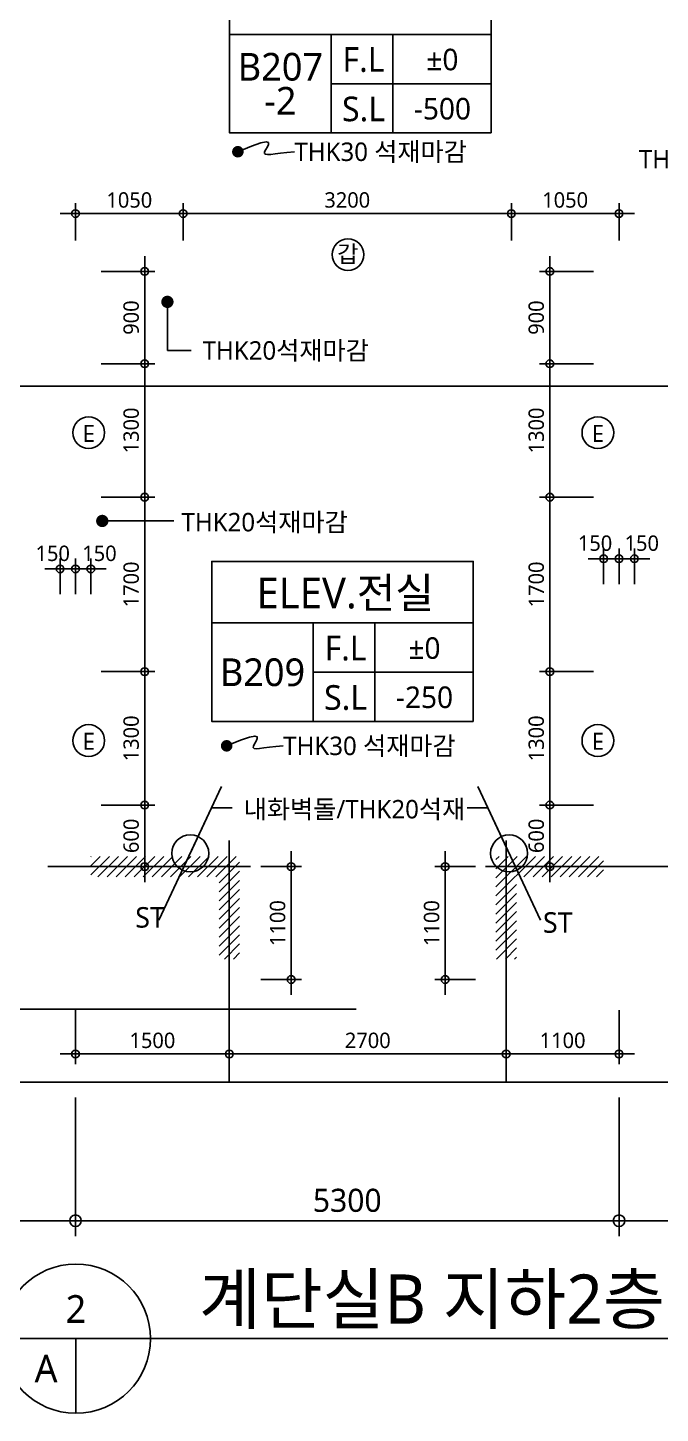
# Model space of a CAD drawing. Header units: millimetres. Extents: x 81033 to 452328, y -17390 to 42241.
# Drawn here: x 118289 to 124457, y 1348 to 14849 of the extents above; entities that cross this region are included whole.
import ezdxf
from ezdxf.enums import TextEntityAlignment as Align

# ---------------------------------------------------------------- set-up
doc = ezdxf.new("R2010")
doc.units = ezdxf.units.MM
doc.header["$LTSCALE"] = 100
doc.header["$MEASUREMENT"] = 0
doc.header["$PDSIZE"] = -10
doc.linetypes.add('CEN', pattern=[62, 60, -1, 0, -1])
doc.layers.get('0').update_dxf_attribs({"linetype": 'CONTINUOUS'})
doc.layers.get('Defpoints').update_dxf_attribs({"color": 171, "linetype": 'CONTINUOUS'})
for name, color, linetype in [('CEN(ST)', 1, 'CEN'), ('HAT 253', 253, 'CONTINUOUS'), ('INS', 251, 'BATTING'), ('LED', 7, 'CONTINUOUS'), ('NDIM', 7, 'CONTINUOUS'), ('SYM', 7, 'CONTINUOUS'), ('TEXT', 3, 'CONTINUOUS'), ('TEXT(MIN)', 7, 'CONTINUOUS'), ('TEXT(NOTE小)', 1, 'CONTINUOUS'), ('TEXT(실명)', 3, 'CONTINUOUS'), ('TEXT-기입', 6, 'CONTINUOUS'), ('TITLE', 7, 'CONTINUOUS')]:
    doc.layers.add(name, color=color, linetype=linetype)
doc.styles.add('CGS', font='cgse', dxfattribs={"bigfont": 'cgs'})
doc.styles.add('나눔바른고딕', font='NanumBarunGothic.ttf')
doc.linetypes.add('BATTING', pattern='A,0.0001,-0.1,[134,ltypeshp.shx,S=0.1,R=0,X=-0.1,Y=0],-0.2,[134,ltypeshp.shx,S=0.1,R=180,X=0.1,Y=0],-0.1', length=0.4001)
doc.dimstyles.new('NDIM 1200', dxfattribs={"dimscale": 75, "dimtxt": 3, "dimasz": 1, "dimexe": 2, "dimexo": 2, "dimgap": 1, "dimtad": 1, "dimdec": 0, "dimdsep": 46, "dimtxsty": 'CGS', "dimblk": 'DOT0', "dimcen": 1, "dimdle": 8, "dimclrd": 256, "dimclre": 256, "dimclrt": 256, "dimadec": 0, "dimazin": 0, "dimtfac": 1, "dimtdec": 0, "dimtix": 1, "dimtmove": 2, "dimatfit": 3, "dimldrblk": 'DOT0', "dimfxl": 1, "dimtolj": 1, "dimtzin": 0, "dimlwd": -1, "dimlwe": -1, "dimarcsym": 0})
pattern_1 = [(225, (134926.8391652887, 37288.91097019066), (44.19417382415921, -44.19417382415923), [])]

# ---------------------------------------------------------------- blocks, each defined once
blk = doc.blocks.new('DOT0')
blk.add_line((-3, 0), (3, 0))
at = {"color": 6}
blk.add_circle((0, 0), 0.75, dxfattribs=at)
blk = doc.blocks.new('*D56')
at = {"layer": 'Defpoints', "color": 0, "ltscale": 0.4, "transparency": 16777216}
for p in [(118754.4043584318, 4574.786155775302), (124054.4043584244, 4574.786155775303), (118754.4043584318, 3224.78615577528)]:
    blk.add_point(p, dxfattribs=at)
at = {"layer": 'NDIM', "ltscale": 0.4, "transparency": 16777216}
for p, q in [((118754.4043584318, 4424.786155775302), (118754.4043584318, 3074.78615577528)), ((124054.4043584244, 4424.786155775303), (124054.4043584244, 3074.78615577528)), ((123979.4043584244, 3224.78615577528), (118829.4043584318, 3224.78615577528))]:
    blk.add_line(p, q, dxfattribs=at)
at = {"layer": 'NDIM', "ltscale": 0.4, "transparency": 16777216, "xscale": 75, "yscale": 75, "zscale": 75, "rotation": 180}
blk.add_blockref('DOT0', (118754.4043584318, 3224.78615577528), dxfattribs=at)
at = {"layer": 'NDIM', "ltscale": 0.4, "transparency": 16777216, "xscale": 75, "yscale": 75, "zscale": 75}
blk.add_blockref('DOT0', (124054.4043584244, 3224.78615577528), dxfattribs=at)
at = {"layer": 'NDIM', "ltscale": 0.4, "transparency": 16777216, "insert": (121404.4043584281, 3422.116252862659), "char_height": 225, "attachment_point": 5, "style": '나눔바른고딕'}
blk.add_mtext('\\A1;5300', dxfattribs=at)
blk = doc.blocks.new('*D57')
at = {"layer": 'Defpoints', "color": 0, "ltscale": 0.4, "transparency": 16777216}
for p in [(116004.4043584393, 4574.786155775202), (118754.4043584318, 4574.786155775282), (116004.4043584393, 3224.78615577528)]:
    blk.add_point(p, dxfattribs=at)
at = {"layer": 'NDIM', "ltscale": 0.4, "transparency": 16777216}
for p, q in [((116004.4043584393, 4424.786155775202), (116004.4043584393, 3074.78615577528)), ((118754.4043584318, 4424.786155775282), (118754.4043584318, 3074.78615577528)), ((118679.4043584318, 3224.78615577528), (116079.4043584393, 3224.78615577528))]:
    blk.add_line(p, q, dxfattribs=at)
at = {"layer": 'NDIM', "ltscale": 0.4, "transparency": 16777216, "xscale": 75, "yscale": 75, "zscale": 75, "rotation": 180}
blk.add_blockref('DOT0', (116004.4043584393, 3224.78615577528), dxfattribs=at)
at = {"layer": 'NDIM', "ltscale": 0.4, "transparency": 16777216, "xscale": 75, "yscale": 75, "zscale": 75}
blk.add_blockref('DOT0', (118754.4043584318, 3224.78615577528), dxfattribs=at)
at = {"layer": 'NDIM', "ltscale": 0.4, "transparency": 16777216, "insert": (117379.4043584355, 3421.960219575558), "char_height": 225, "attachment_point": 5, "style": '나눔바른고딕'}
blk.add_mtext('\\A1;2750', dxfattribs=at)
blk = doc.blocks.new('갑종방화문표기')
at = {"layer": 'TEXT(NOTE小)'}
blk.add_circle((0, 0), 150, dxfattribs=at)
at = {"layer": 'TEXT(NOTE小)', "style": '나눔바른고딕'}
blk.add_text('갑', height=160.0805555555555, dxfattribs=at).set_placement((-1.794621075890518, 7.027646103445475), align=Align.MIDDLE_CENTER)
blk = doc.blocks.new('*D210')
at = {"layer": 'Defpoints', "color": 0, "ltscale": 0.4, "transparency": 16777216}
for p in [(118904.4043584317, 9575.926894106786), (118754.4043584242, 9228.61850506044), (118904.4043584317, 9228.61850506044)]:
    blk.add_point(p, dxfattribs=at)
at = {"layer": 'NDIM', "ltscale": 0.4, "transparency": 16777216}
for p, q in [((118754.4043584242, 9328.61850506044), (118754.4043584242, 9675.926894106786)), ((118904.4043584317, 9328.61850506044), (118904.4043584317, 9675.926894106786)), ((118704.4043584242, 9575.926894106786), (118654.4043584242, 9575.926894106786)), ((118754.4043584242, 9575.926894106786), (118904.4043584317, 9575.926894106786)), ((118954.4043584317, 9575.926894106786), (119004.4043584317, 9575.926894106786))]:
    blk.add_line(p, q, dxfattribs=at)
at = {"layer": 'NDIM', "ltscale": 0.4, "transparency": 16777216, "xscale": 50, "yscale": 50, "zscale": 50}
blk.add_blockref('DOT0', (118754.4043584242, 9575.926894106786), dxfattribs=at)
at = {"layer": 'NDIM', "ltscale": 0.4, "transparency": 16777216, "xscale": 50, "yscale": 50, "zscale": 50, "rotation": 180}
blk.add_blockref('DOT0', (118904.4043584317, 9575.926894106786), dxfattribs=at)
at = {"layer": 'NDIM', "ltscale": 0.4, "transparency": 16777216, "insert": (118988.2048771921, 9726.869808780844), "char_height": 150, "attachment_point": 5, "style": '나눔바른고딕'}
blk.add_mtext('\\A1;150', dxfattribs=at)
blk = doc.blocks.new('*D211')
at = {"layer": 'Defpoints', "color": 0, "ltscale": 0.4, "transparency": 16777216}
for p in [(118604.4043584317, 9575.926894106786), (118604.4043584317, 9228.61850506044), (118754.4043584242, 9228.61850506044)]:
    blk.add_point(p, dxfattribs=at)
at = {"layer": 'NDIM', "ltscale": 0.4, "transparency": 16777216}
for p, q in [((118604.4043584317, 9328.61850506044), (118604.4043584317, 9675.926894106786)), ((118754.4043584242, 9328.61850506044), (118754.4043584242, 9675.926894106786)), ((118554.4043584317, 9575.926894106786), (118504.4043584317, 9575.926894106786)), ((118754.4043584242, 9575.926894106786), (118604.4043584317, 9575.926894106786)), ((118804.4043584242, 9575.926894106786), (118854.4043584242, 9575.926894106786))]:
    blk.add_line(p, q, dxfattribs=at)
at = {"layer": 'NDIM', "ltscale": 0.4, "transparency": 16777216, "xscale": 50, "yscale": 50, "zscale": 50}
blk.add_blockref('DOT0', (118604.4043584317, 9575.926894106786), dxfattribs=at)
at = {"layer": 'NDIM', "ltscale": 0.4, "transparency": 16777216, "xscale": 50, "yscale": 50, "zscale": 50, "rotation": 180}
blk.add_blockref('DOT0', (118754.4043584242, 9575.926894106786), dxfattribs=at)
at = {"layer": 'NDIM', "ltscale": 0.4, "transparency": 16777216, "insert": (118532.6799736089, 9726.869808780844), "char_height": 150, "attachment_point": 5, "style": '나눔바른고딕'}
blk.add_mtext('\\A1;150', dxfattribs=at)
blk = doc.blocks.new('*D212')
at = {"layer": 'Defpoints', "color": 0, "ltscale": 0.4, "transparency": 16777216}
for p in [(118904.4043584318, 11574.78615577566), (118904.4043584318, 10274.78615577564), (119429.4043584334, 10274.78615577564)]:
    blk.add_point(p, dxfattribs=at)
at = {"layer": 'NDIM', "ltscale": 0.4, "transparency": 16777216}
for p, q in [((119004.4043584318, 11574.78615577566), (119529.4043584334, 11574.78615577566)), ((119429.4043584334, 11524.78615577566), (119429.4043584334, 10324.78615577564)), ((119004.4043584318, 10274.78615577564), (119529.4043584334, 10274.78615577564))]:
    blk.add_line(p, q, dxfattribs=at)
at = {"layer": 'NDIM', "ltscale": 0.4, "transparency": 16777216, "xscale": 50, "yscale": 50, "zscale": 50}
for p, rotation in [((119429.4043584334, 11574.78615577566), 90), ((119429.4043584334, 10274.78615577564), 270)]:
    blk.add_blockref('DOT0', p, dxfattribs=dict(at, rotation=rotation))
at = {"layer": 'NDIM', "ltscale": 0.4, "transparency": 16777216, "insert": (119297.8509603752, 10924.78615577562), "char_height": 150, "attachment_point": 5, "rotation": 90, "style": '나눔바른고딕'}
blk.add_mtext('\\A1;1300', dxfattribs=at)
blk = doc.blocks.new('*D213')
at = {"layer": 'Defpoints', "color": 0, "ltscale": 0.4, "transparency": 16777216}
for p in [(118904.4043584318, 10274.78615577564), (118904.4043584318, 8574.786155775659), (119429.4043584334, 8574.786155775659)]:
    blk.add_point(p, dxfattribs=at)
at = {"layer": 'NDIM', "ltscale": 0.4, "transparency": 16777216}
for p, q in [((119004.4043584318, 10274.78615577564), (119529.4043584334, 10274.78615577564)), ((119429.4043584334, 10224.78615577564), (119429.4043584334, 8624.786155775659)), ((119004.4043584318, 8574.786155775659), (119529.4043584334, 8574.786155775659))]:
    blk.add_line(p, q, dxfattribs=at)
at = {"layer": 'NDIM', "ltscale": 0.4, "transparency": 16777216, "xscale": 50, "yscale": 50, "zscale": 50}
for p, rotation in [((119429.4043584334, 10274.78615577564), 90), ((119429.4043584334, 8574.786155775659), 270)]:
    blk.add_blockref('DOT0', p, dxfattribs=dict(at, rotation=rotation))
at = {"layer": 'NDIM', "ltscale": 0.4, "transparency": 16777216, "insert": (119297.9549825666, 9424.786155775615), "char_height": 150, "attachment_point": 5, "rotation": 90, "style": '나눔바른고딕'}
blk.add_mtext('\\A1;1700', dxfattribs=at)
blk = doc.blocks.new('*D214')
at = {"layer": 'Defpoints', "color": 0, "ltscale": 0.4, "transparency": 16777216}
for p in [(118904.4043584318, 8574.786155775659), (118904.4043584318, 7274.786155775644), (119429.4043584334, 7274.786155775644)]:
    blk.add_point(p, dxfattribs=at)
at = {"layer": 'NDIM', "ltscale": 0.4, "transparency": 16777216}
for p, q in [((119004.4043584318, 8574.786155775659), (119529.4043584334, 8574.786155775659)), ((119429.4043584334, 8524.786155775659), (119429.4043584334, 7324.786155775644)), ((119004.4043584318, 7274.786155775644), (119529.4043584334, 7274.786155775644))]:
    blk.add_line(p, q, dxfattribs=at)
at = {"layer": 'NDIM', "ltscale": 0.4, "transparency": 16777216, "xscale": 50, "yscale": 50, "zscale": 50}
for p, rotation in [((119429.4043584334, 8574.786155775659), 90), ((119429.4043584334, 7274.786155775644), 270)]:
    blk.add_blockref('DOT0', p, dxfattribs=dict(at, rotation=rotation))
at = {"layer": 'NDIM', "ltscale": 0.4, "transparency": 16777216, "insert": (119297.8509603752, 7924.786155775615), "char_height": 150, "attachment_point": 5, "rotation": 90, "style": '나눔바른고딕'}
blk.add_mtext('\\A1;1300', dxfattribs=at)
blk = doc.blocks.new('*D215')
at = {"layer": 'Defpoints', "color": 0, "ltscale": 0.4, "transparency": 16777216}
for p in [(118904.4043584318, 7274.786155775644), (118904.4043584318, 6674.786155775659), (119429.4043584334, 6674.786155775659)]:
    blk.add_point(p, dxfattribs=at)
at = {"layer": 'NDIM', "ltscale": 0.4, "transparency": 16777216}
for p, q in [((119004.4043584318, 7274.786155775644), (119529.4043584334, 7274.786155775644)), ((119429.4043584334, 7224.786155775644), (119429.4043584334, 6724.786155775659)), ((119004.4043584318, 6674.786155775659), (119529.4043584334, 6674.786155775659))]:
    blk.add_line(p, q, dxfattribs=at)
at = {"layer": 'NDIM', "ltscale": 0.4, "transparency": 16777216, "xscale": 50, "yscale": 50, "zscale": 50}
for p, rotation in [((119429.4043584334, 7274.786155775644), 90), ((119429.4043584334, 6674.786155775659), 270)]:
    blk.add_blockref('DOT0', p, dxfattribs=dict(at, rotation=rotation))
at = {"layer": 'NDIM', "ltscale": 0.4, "transparency": 16777216, "insert": (119297.8509603752, 6974.786155775616), "char_height": 150, "attachment_point": 5, "rotation": 90, "style": '나눔바른고딕'}
blk.add_mtext('\\A1;600', dxfattribs=at)
blk = doc.blocks.new('*D216')
at = {"layer": 'Defpoints', "color": 0, "ltscale": 0.4, "transparency": 16777216}
for p in [(118904.4043584318, 12474.78615577563), (118904.4043584318, 11574.78615577566), (119429.4043584334, 11574.78615577566)]:
    blk.add_point(p, dxfattribs=at)
at = {"layer": 'NDIM', "ltscale": 0.4, "transparency": 16777216}
for p, q in [((119004.4043584318, 12474.78615577563), (119529.4043584334, 12474.78615577563)), ((119429.4043584334, 12424.78615577563), (119429.4043584334, 11624.78615577566)), ((119004.4043584318, 11574.78615577566), (119529.4043584334, 11574.78615577566))]:
    blk.add_line(p, q, dxfattribs=at)
at = {"layer": 'NDIM', "ltscale": 0.4, "transparency": 16777216, "xscale": 50, "yscale": 50, "zscale": 50}
for p, rotation in [((119429.4043584334, 12474.78615577563), 90), ((119429.4043584334, 11574.78615577566), 270)]:
    blk.add_blockref('DOT0', p, dxfattribs=dict(at, rotation=rotation))
at = {"layer": 'NDIM', "ltscale": 0.4, "transparency": 16777216, "insert": (119297.8509603752, 12024.7861557756), "char_height": 150, "attachment_point": 5, "rotation": 90, "style": '나눔바른고딕'}
blk.add_mtext('\\A1;900', dxfattribs=at)
blk = doc.blocks.new('*D217')
at = {"layer": 'Defpoints', "color": 0, "ltscale": 0.4, "transparency": 16777216}
for p in [(123904.4043584317, 9675.220638044993), (123904.4043584317, 9327.912248998648), (124054.4043584391, 9327.912248998648)]:
    blk.add_point(p, dxfattribs=at)
at = {"layer": 'NDIM', "ltscale": 0.4, "transparency": 16777216}
for p, q in [((123904.4043584317, 9427.912248998648), (123904.4043584317, 9775.220638044993)), ((124054.4043584391, 9427.912248998648), (124054.4043584391, 9775.220638044993)), ((123854.4043584317, 9675.220638044993), (123804.4043584317, 9675.220638044993)), ((124054.4043584391, 9675.220638044993), (123904.4043584317, 9675.220638044993)), ((124104.4043584391, 9675.220638044993), (124154.4043584391, 9675.220638044993))]:
    blk.add_line(p, q, dxfattribs=at)
at = {"layer": 'NDIM', "ltscale": 0.4, "transparency": 16777216, "xscale": 50, "yscale": 50, "zscale": 50}
blk.add_blockref('DOT0', (123904.4043584317, 9675.220638044993), dxfattribs=at)
at = {"layer": 'NDIM', "ltscale": 0.4, "transparency": 16777216, "xscale": 50, "yscale": 50, "zscale": 50, "rotation": 180}
blk.add_blockref('DOT0', (124054.4043584391, 9675.220638044993), dxfattribs=at)
at = {"layer": 'NDIM', "ltscale": 0.4, "transparency": 16777216, "insert": (123820.6038396713, 9826.163552719052), "char_height": 150, "attachment_point": 5, "style": '나눔바른고딕'}
blk.add_mtext('\\A1;150', dxfattribs=at)
blk = doc.blocks.new('*D218')
at = {"layer": 'Defpoints', "color": 0, "ltscale": 0.4, "transparency": 16777216}
for p in [(124204.4043584317, 9675.220638044993), (124054.4043584391, 9327.912248998648), (124204.4043584317, 9327.912248998648)]:
    blk.add_point(p, dxfattribs=at)
at = {"layer": 'NDIM', "ltscale": 0.4, "transparency": 16777216}
for p, q in [((124054.4043584391, 9427.912248998648), (124054.4043584391, 9775.220638044993)), ((124204.4043584317, 9427.912248998648), (124204.4043584317, 9775.220638044993)), ((124004.4043584391, 9675.220638044993), (123954.4043584391, 9675.220638044993)), ((124054.4043584391, 9675.220638044993), (124204.4043584317, 9675.220638044993)), ((124254.4043584317, 9675.220638044993), (124304.4043584317, 9675.220638044993))]:
    blk.add_line(p, q, dxfattribs=at)
at = {"layer": 'NDIM', "ltscale": 0.4, "transparency": 16777216, "xscale": 50, "yscale": 50, "zscale": 50}
blk.add_blockref('DOT0', (124054.4043584391, 9675.220638044993), dxfattribs=at)
at = {"layer": 'NDIM', "ltscale": 0.4, "transparency": 16777216, "xscale": 50, "yscale": 50, "zscale": 50, "rotation": 180}
blk.add_blockref('DOT0', (124204.4043584317, 9675.220638044993), dxfattribs=at)
at = {"layer": 'NDIM', "ltscale": 0.4, "transparency": 16777216, "insert": (124276.1287432545, 9826.163552719052), "char_height": 150, "attachment_point": 5, "style": '나눔바른고딕'}
blk.add_mtext('\\A1;150', dxfattribs=at)
blk = doc.blocks.new('*D219')
at = {"layer": 'Defpoints', "color": 0, "ltscale": 0.4, "transparency": 16777216}
for p in [(123904.4043584318, 11574.78615577566), (123379.4043584337, 10274.78615577564), (123904.4043584318, 10274.78615577564)]:
    blk.add_point(p, dxfattribs=at)
at = {"layer": 'NDIM', "ltscale": 0.4, "transparency": 16777216}
for p, q in [((123804.4043584318, 11574.78615577566), (123279.4043584337, 11574.78615577566)), ((123379.4043584337, 11524.78615577566), (123379.4043584337, 10324.78615577564)), ((123804.4043584318, 10274.78615577564), (123279.4043584337, 10274.78615577564))]:
    blk.add_line(p, q, dxfattribs=at)
at = {"layer": 'NDIM', "ltscale": 0.4, "transparency": 16777216, "xscale": 50, "yscale": 50, "zscale": 50}
for p, rotation in [((123379.4043584337, 11574.78615577566), 90), ((123379.4043584337, 10274.78615577564), 270)]:
    blk.add_blockref('DOT0', p, dxfattribs=dict(at, rotation=rotation))
at = {"layer": 'NDIM', "ltscale": 0.4, "transparency": 16777216, "insert": (123247.8509603754, 10924.78615577562), "char_height": 150, "attachment_point": 5, "rotation": 90, "style": '나눔바른고딕'}
blk.add_mtext('\\A1;1300', dxfattribs=at)
blk = doc.blocks.new('*D220')
at = {"layer": 'Defpoints', "color": 0, "ltscale": 0.4, "transparency": 16777216}
for p in [(123904.4043584318, 10274.78615577564), (123379.4043584337, 8574.786155775659), (123904.4043584318, 8574.786155775659)]:
    blk.add_point(p, dxfattribs=at)
at = {"layer": 'NDIM', "ltscale": 0.4, "transparency": 16777216}
for p, q in [((123804.4043584318, 10274.78615577564), (123279.4043584337, 10274.78615577564)), ((123379.4043584337, 10224.78615577564), (123379.4043584337, 8624.786155775659)), ((123804.4043584318, 8574.786155775659), (123279.4043584337, 8574.786155775659))]:
    blk.add_line(p, q, dxfattribs=at)
at = {"layer": 'NDIM', "ltscale": 0.4, "transparency": 16777216, "xscale": 50, "yscale": 50, "zscale": 50}
for p, rotation in [((123379.4043584337, 10274.78615577564), 90), ((123379.4043584337, 8574.786155775659), 270)]:
    blk.add_blockref('DOT0', p, dxfattribs=dict(at, rotation=rotation))
at = {"layer": 'NDIM', "ltscale": 0.4, "transparency": 16777216, "insert": (123247.9549825668, 9424.786155775615), "char_height": 150, "attachment_point": 5, "rotation": 90, "style": '나눔바른고딕'}
blk.add_mtext('\\A1;1700', dxfattribs=at)
blk = doc.blocks.new('*D221')
at = {"layer": 'Defpoints', "color": 0, "ltscale": 0.4, "transparency": 16777216}
for p in [(123904.4043584318, 8574.786155775659), (123379.4043584337, 7274.786155775644), (123904.4043584318, 7274.786155775644)]:
    blk.add_point(p, dxfattribs=at)
at = {"layer": 'NDIM', "ltscale": 0.4, "transparency": 16777216}
for p, q in [((123804.4043584318, 8574.786155775659), (123279.4043584337, 8574.786155775659)), ((123379.4043584337, 8524.786155775659), (123379.4043584337, 7324.786155775644)), ((123804.4043584318, 7274.786155775644), (123279.4043584337, 7274.786155775644))]:
    blk.add_line(p, q, dxfattribs=at)
at = {"layer": 'NDIM', "ltscale": 0.4, "transparency": 16777216, "xscale": 50, "yscale": 50, "zscale": 50}
for p, rotation in [((123379.4043584337, 8574.786155775659), 90), ((123379.4043584337, 7274.786155775644), 270)]:
    blk.add_blockref('DOT0', p, dxfattribs=dict(at, rotation=rotation))
at = {"layer": 'NDIM', "ltscale": 0.4, "transparency": 16777216, "insert": (123247.8509603754, 7924.786155775615), "char_height": 150, "attachment_point": 5, "rotation": 90, "style": '나눔바른고딕'}
blk.add_mtext('\\A1;1300', dxfattribs=at)
blk = doc.blocks.new('*D222')
at = {"layer": 'Defpoints', "color": 0, "ltscale": 0.4, "transparency": 16777216}
for p in [(123904.4043584318, 7274.786155775644), (123379.4043584337, 6674.786155775659), (123904.4043584317, 6674.786155775659)]:
    blk.add_point(p, dxfattribs=at)
at = {"layer": 'NDIM', "ltscale": 0.4, "transparency": 16777216}
for p, q in [((123804.4043584318, 7274.786155775644), (123279.4043584337, 7274.786155775644)), ((123379.4043584337, 7224.786155775644), (123379.4043584337, 6724.786155775659)), ((123804.4043584317, 6674.786155775659), (123279.4043584337, 6674.786155775659))]:
    blk.add_line(p, q, dxfattribs=at)
at = {"layer": 'NDIM', "ltscale": 0.4, "transparency": 16777216, "xscale": 50, "yscale": 50, "zscale": 50}
for p, rotation in [((123379.4043584337, 7274.786155775644), 90), ((123379.4043584337, 6674.786155775659), 270)]:
    blk.add_blockref('DOT0', p, dxfattribs=dict(at, rotation=rotation))
at = {"layer": 'NDIM', "ltscale": 0.4, "transparency": 16777216, "insert": (123247.8509603754, 6974.786155775615), "char_height": 150, "attachment_point": 5, "rotation": 90, "style": '나눔바른고딕'}
blk.add_mtext('\\A1;600', dxfattribs=at)
blk = doc.blocks.new('*D223')
at = {"layer": 'Defpoints', "color": 0, "ltscale": 0.4, "transparency": 16777216}
for p in [(123904.4043584318, 12474.78615577558), (123379.4043584337, 11574.78615577566), (123904.4043584318, 11574.78615577566)]:
    blk.add_point(p, dxfattribs=at)
at = {"layer": 'NDIM', "ltscale": 0.4, "transparency": 16777216}
for p, q in [((123804.4043584318, 12474.78615577558), (123279.4043584337, 12474.78615577558)), ((123379.4043584337, 12424.78615577558), (123379.4043584337, 11624.78615577566)), ((123804.4043584318, 11574.78615577566), (123279.4043584337, 11574.78615577566))]:
    blk.add_line(p, q, dxfattribs=at)
at = {"layer": 'NDIM', "ltscale": 0.4, "transparency": 16777216, "xscale": 50, "yscale": 50, "zscale": 50}
for p, rotation in [((123379.4043584337, 12474.78615577558), 90), ((123379.4043584337, 11574.78615577566), 270)]:
    blk.add_blockref('DOT0', p, dxfattribs=dict(at, rotation=rotation))
at = {"layer": 'NDIM', "ltscale": 0.4, "transparency": 16777216, "insert": (123247.8509603754, 12024.78615577558), "char_height": 150, "attachment_point": 5, "rotation": 90, "style": '나눔바른고딕'}
blk.add_mtext('\\A1;900', dxfattribs=at)
blk = doc.blocks.new('*D224')
at = {"layer": 'Defpoints', "color": 0, "ltscale": 0.4, "transparency": 16777216}
for p in [(118754.4043584317, 13038.58511596208), (118754.4043584317, 12674.78615577566), (119804.4043584244, 12674.78615577566)]:
    blk.add_point(p, dxfattribs=at)
at = {"layer": 'NDIM', "ltscale": 0.4, "transparency": 16777216}
for p, q in [((118754.4043584317, 12774.78615577566), (118754.4043584317, 13138.58511596208)), ((119804.4043584244, 12774.78615577566), (119804.4043584244, 13138.58511596208)), ((119754.4043584244, 13038.58511596208), (118804.4043584317, 13038.58511596208))]:
    blk.add_line(p, q, dxfattribs=at)
at = {"layer": 'NDIM', "ltscale": 0.4, "transparency": 16777216, "xscale": 50, "yscale": 50, "zscale": 50, "rotation": 180}
blk.add_blockref('DOT0', (118754.4043584317, 13038.58511596208), dxfattribs=at)
at = {"layer": 'NDIM', "ltscale": 0.4, "transparency": 16777216, "xscale": 50, "yscale": 50, "zscale": 50}
blk.add_blockref('DOT0', (119804.4043584244, 13038.58511596208), dxfattribs=at)
at = {"layer": 'NDIM', "ltscale": 0.4, "transparency": 16777216, "insert": (119279.404358428, 13170.03449182893), "char_height": 150, "attachment_point": 5, "style": '나눔바른고딕'}
blk.add_mtext('\\A1;1050', dxfattribs=at)
blk = doc.blocks.new('*D225')
at = {"layer": 'Defpoints', "color": 0, "ltscale": 0.4, "transparency": 16777216}
for p in [(119804.4043584244, 13038.58511596208), (119804.4043584244, 12674.78615577566), (123004.4043585062, 12674.78615577566)]:
    blk.add_point(p, dxfattribs=at)
at = {"layer": 'NDIM', "ltscale": 0.4, "transparency": 16777216}
for p, q in [((119804.4043584244, 12774.78615577566), (119804.4043584244, 13138.58511596208)), ((123004.4043585062, 12774.78615577566), (123004.4043585062, 13138.58511596208)), ((122954.4043585062, 13038.58511596208), (119854.4043584244, 13038.58511596208))]:
    blk.add_line(p, q, dxfattribs=at)
at = {"layer": 'NDIM', "ltscale": 0.4, "transparency": 16777216, "xscale": 50, "yscale": 50, "zscale": 50, "rotation": 180}
blk.add_blockref('DOT0', (119804.4043584244, 13038.58511596208), dxfattribs=at)
at = {"layer": 'NDIM', "ltscale": 0.4, "transparency": 16777216, "xscale": 50, "yscale": 50, "zscale": 50}
blk.add_blockref('DOT0', (123004.4043585062, 13038.58511596208), dxfattribs=at)
at = {"layer": 'NDIM', "ltscale": 0.4, "transparency": 16777216, "insert": (121404.4043584653, 13170.13851402033), "char_height": 150, "attachment_point": 5, "style": '나눔바른고딕'}
blk.add_mtext('\\A1;3200', dxfattribs=at)
blk = doc.blocks.new('*D226')
at = {"layer": 'Defpoints', "color": 0, "ltscale": 0.4, "transparency": 16777216}
for p in [(124054.4043584317, 13038.58511596208), (123004.4043585062, 12674.78615577566), (124054.4043584317, 12674.78615577566)]:
    blk.add_point(p, dxfattribs=at)
at = {"layer": 'NDIM', "ltscale": 0.4, "transparency": 16777216}
for p, q in [((123004.4043585062, 12774.78615577566), (123004.4043585062, 13138.58511596208)), ((124054.4043584317, 12774.78615577566), (124054.4043584317, 13138.58511596208)), ((123054.4043585062, 13038.58511596208), (124004.4043584317, 13038.58511596208))]:
    blk.add_line(p, q, dxfattribs=at)
at = {"layer": 'NDIM', "ltscale": 0.4, "transparency": 16777216, "xscale": 50, "yscale": 50, "zscale": 50, "rotation": 180}
blk.add_blockref('DOT0', (123004.4043585062, 13038.58511596208), dxfattribs=at)
at = {"layer": 'NDIM', "ltscale": 0.4, "transparency": 16777216, "xscale": 50, "yscale": 50, "zscale": 50}
blk.add_blockref('DOT0', (124054.4043584317, 13038.58511596208), dxfattribs=at)
at = {"layer": 'NDIM', "ltscale": 0.4, "transparency": 16777216, "insert": (123529.4043584689, 13170.03449182893), "char_height": 150, "attachment_point": 5, "style": '나눔바른고딕'}
blk.add_mtext('\\A1;1050', dxfattribs=at)
blk = doc.blocks.new('*D227')
at = {"layer": 'Defpoints', "color": 0, "ltscale": 0.4, "transparency": 16777216}
for p in [(120254.4043584317, 5374.786155775655), (122954.4043584317, 5374.786155775655), (122954.4043584317, 4849.786155775771)]:
    blk.add_point(p, dxfattribs=at)
at = {"layer": 'NDIM', "ltscale": 0.4, "transparency": 16777216}
for p, q in [((120254.4043584317, 5274.786155775655), (120254.4043584317, 4749.786155775771)), ((122954.4043584317, 5274.786155775655), (122954.4043584317, 4749.786155775771)), ((120304.4043584317, 4849.786155775771), (122904.4043584317, 4849.786155775771))]:
    blk.add_line(p, q, dxfattribs=at)
at = {"layer": 'NDIM', "ltscale": 0.4, "transparency": 16777216, "xscale": 50, "yscale": 50, "zscale": 50, "rotation": 180}
blk.add_blockref('DOT0', (120254.4043584317, 4849.786155775771), dxfattribs=at)
at = {"layer": 'NDIM', "ltscale": 0.4, "transparency": 16777216, "xscale": 50, "yscale": 50, "zscale": 50}
blk.add_blockref('DOT0', (122954.4043584317, 4849.786155775771), dxfattribs=at)
at = {"layer": 'NDIM', "ltscale": 0.4, "transparency": 16777216, "insert": (121604.4043584317, 4981.235531642623), "char_height": 150, "attachment_point": 5, "style": '나눔바른고딕'}
blk.add_mtext('\\A1;2700', dxfattribs=at)
blk = doc.blocks.new('*D228')
at = {"layer": 'Defpoints', "color": 0, "ltscale": 0.4, "transparency": 16777216}
for p in [(122954.4043584317, 5374.786155775626), (124054.4043584317, 5374.786155775626), (122954.4043584317, 4849.786155775771)]:
    blk.add_point(p, dxfattribs=at)
at = {"layer": 'NDIM', "ltscale": 0.4, "transparency": 16777216}
for p, q in [((122954.4043584317, 5274.786155775626), (122954.4043584317, 4749.786155775771)), ((124054.4043584317, 5274.786155775626), (124054.4043584317, 4749.786155775771)), ((124004.4043584317, 4849.786155775771), (123004.4043584317, 4849.786155775771))]:
    blk.add_line(p, q, dxfattribs=at)
at = {"layer": 'NDIM', "ltscale": 0.4, "transparency": 16777216, "xscale": 50, "yscale": 50, "zscale": 50, "rotation": 180}
blk.add_blockref('DOT0', (122954.4043584317, 4849.786155775771), dxfattribs=at)
at = {"layer": 'NDIM', "ltscale": 0.4, "transparency": 16777216, "xscale": 50, "yscale": 50, "zscale": 50}
blk.add_blockref('DOT0', (124054.4043584317, 4849.786155775771), dxfattribs=at)
at = {"layer": 'NDIM', "ltscale": 0.4, "transparency": 16777216, "insert": (123504.4043584317, 4981.235531642623), "char_height": 150, "attachment_point": 5, "style": '나눔바른고딕'}
blk.add_mtext('\\A1;1100', dxfattribs=at)
blk = doc.blocks.new('*D229')
at = {"layer": 'Defpoints', "color": 0, "ltscale": 0.4, "transparency": 16777216}
for p in [(118754.4043584317, 5374.786155775655), (120254.4043584317, 5374.786155775655), (118754.4043584317, 4849.786155775772)]:
    blk.add_point(p, dxfattribs=at)
at = {"layer": 'NDIM', "ltscale": 0.4, "transparency": 16777216}
for p, q in [((118754.4043584317, 5274.786155775655), (118754.4043584317, 4749.786155775772)), ((120254.4043584317, 5274.786155775655), (120254.4043584317, 4749.786155775772)), ((120204.4043584317, 4849.786155775772), (118804.4043584317, 4849.786155775772))]:
    blk.add_line(p, q, dxfattribs=at)
at = {"layer": 'NDIM', "ltscale": 0.4, "transparency": 16777216, "xscale": 50, "yscale": 50, "zscale": 50, "rotation": 180}
blk.add_blockref('DOT0', (118754.4043584317, 4849.786155775772), dxfattribs=at)
at = {"layer": 'NDIM', "ltscale": 0.4, "transparency": 16777216, "xscale": 50, "yscale": 50, "zscale": 50}
blk.add_blockref('DOT0', (120254.4043584317, 4849.786155775772), dxfattribs=at)
at = {"layer": 'NDIM', "ltscale": 0.4, "transparency": 16777216, "insert": (119504.4043584317, 4981.235531642624), "char_height": 150, "attachment_point": 5, "style": '나눔바른고딕'}
blk.add_mtext('\\A1;1500', dxfattribs=at)
blk = doc.blocks.new('*D230')
at = {"layer": 'Defpoints', "color": 0, "ltscale": 0.4, "transparency": 16777216}
for p in [(120462.4764015377, 6674.786155775659), (120857.4660871197, 6674.78615577566), (120462.4764015377, 5574.786155775657)]:
    blk.add_point(p, dxfattribs=at)
at = {"layer": 'NDIM', "ltscale": 0.4, "transparency": 16777216}
for p, q in [((120562.4764015377, 6674.786155775659), (120957.4660871197, 6674.78615577566)), ((120857.4660871197, 5624.786155775658), (120857.4660871197, 6624.78615577566)), ((120562.4764015377, 5574.786155775657), (120957.4660871197, 5574.786155775658))]:
    blk.add_line(p, q, dxfattribs=at)
at = {"layer": 'NDIM', "ltscale": 0.4, "transparency": 16777216, "xscale": 50, "yscale": 50, "zscale": 50}
for p, rotation in [((120857.4660871197, 6674.78615577566), 90), ((120857.4660871197, 5574.786155775658), 270)]:
    blk.add_blockref('DOT0', p, dxfattribs=dict(at, rotation=rotation))
at = {"layer": 'NDIM', "ltscale": 0.4, "transparency": 16777216, "insert": (120726.0167112528, 6124.786155775622), "char_height": 150, "attachment_point": 5, "rotation": 90, "style": '나눔바른고딕'}
blk.add_mtext('\\A1;1100', dxfattribs=at)
blk = doc.blocks.new('*D231')
at = {"layer": 'Defpoints', "color": 0, "ltscale": 0.4, "transparency": 16777216}
for p in [(122358.8356785197, 6674.786155775659), (122753.825364098, 6674.786155775659), (122753.825364098, 5574.786155775657)]:
    blk.add_point(p, dxfattribs=at)
at = {"layer": 'NDIM', "ltscale": 0.4, "transparency": 16777216}
for p, q in [((122653.825364098, 6674.786155775659), (122258.8356785197, 6674.786155775659)), ((122358.8356785197, 5624.786155775657), (122358.8356785197, 6624.786155775659)), ((122653.825364098, 5574.786155775657), (122258.8356785197, 5574.786155775657))]:
    blk.add_line(p, q, dxfattribs=at)
at = {"layer": 'NDIM', "ltscale": 0.4, "transparency": 16777216, "xscale": 50, "yscale": 50, "zscale": 50}
for p, rotation in [((122358.8356785197, 6674.786155775659), 90), ((122358.8356785197, 5574.786155775657), 270)]:
    blk.add_blockref('DOT0', p, dxfattribs=dict(at, rotation=rotation))
at = {"layer": 'NDIM', "ltscale": 0.4, "transparency": 16777216, "insert": (122227.3863026528, 6124.786155775622), "char_height": 150, "attachment_point": 5, "rotation": 90, "style": '나눔바른고딕'}
blk.add_mtext('\\A1;1100', dxfattribs=at)
blk = doc.blocks.new('A$C51E23882')
at = {"layer": 'TITLE'}
blk.add_lwpolyline([(8499.999789714813, 0.0003660598304122686), (-0.0002102851867675781, 0.0003660598304122686), (-0.0002102851867675781, 5200.00036605983), (8499.999789714813, 5200.00036605983)], close=True, dxfattribs=at)
for points in [[(8499.999789714813, 3200.00036605983), (-0.0002102851867675781, 3200.00036605983)], [(3299.999789714813, 3200.00036605983), (3299.999789714813, 0.0003660598304122686)], [(5299.999789714813, 3200.00036605983), (5299.999789714813, 0.0003660598304122686)], [(3299.999789714813, 1600.00036605983), (8499.999789714813, 1600.00036605983)]]:
    blk.add_lwpolyline(points, dxfattribs=at)
at = {"layer": 'TITLE', "style": '나눔바른고딕'}
for s, p in [('F.L', (4351.586016923189, 2378.060856556986)), ('S.L', (4351.586016923189, 778.0608565569855))]:
    blk.add_text(s, height=800, dxfattribs=at).set_placement(p, align=Align.MIDDLE)
blk = doc.blocks.new('_Dot')
at = {"color": 0, "linetype": 'ByBlock', "lineweight": -2}
blk.add_line((-0.5, 0), (-1, 0), dxfattribs=at)
at = {"color": 0, "linetype": 'ByBlock', "const_width": 0.5}
blk.add_lwpolyline([(-0.25, 0, 1), (0.25, 0, 1)], format="xyb", close=True, dxfattribs=at)
blk = doc.blocks.new('E')
at = {"layer": 'TEXT(NOTE小)'}
blk.add_circle((286.6936607547104, -86.21655276045203), 154.6096583317427, dxfattribs=at)
at = {"layer": 'TEXT(NOTE小)', "style": '나눔바른고딕'}
blk.add_text('E', height=164.9999999999999, dxfattribs=at).set_placement((287.5423256810755, -78.9729396738112), align=Align.MIDDLE_CENTER)
blk = doc.blocks.new('*D579')
at = {"layer": 'Defpoints', "color": 0, "ltscale": 0.4, "transparency": 16777216}
for p in [(124054.4043584244, 4574.786155775312), (126454.4043584123, 4574.786155775369), (124054.4043584244, 3224.786155775284)]:
    blk.add_point(p, dxfattribs=at)
at = {"layer": 'NDIM', "ltscale": 0.4, "transparency": 16777216}
for p, q in [((124054.4043584244, 4424.786155775312), (124054.4043584244, 3074.786155775284)), ((126454.4043584123, 4424.786155775369), (126454.4043584123, 3074.786155775284)), ((126379.4043584123, 3224.786155775284), (124129.4043584244, 3224.786155775284))]:
    blk.add_line(p, q, dxfattribs=at)
at = {"layer": 'NDIM', "ltscale": 0.4, "transparency": 16777216, "xscale": 75, "yscale": 75, "zscale": 75, "rotation": 180}
blk.add_blockref('DOT0', (124054.4043584244, 3224.786155775284), dxfattribs=at)
at = {"layer": 'NDIM', "ltscale": 0.4, "transparency": 16777216, "xscale": 75, "yscale": 75, "zscale": 75}
blk.add_blockref('DOT0', (126454.4043584123, 3224.786155775284), dxfattribs=at)
at = {"layer": 'NDIM', "ltscale": 0.4, "transparency": 16777216, "insert": (125254.4043584183, 3421.960219575561), "char_height": 225, "attachment_point": 5, "style": '나눔바른고딕'}
blk.add_mtext('\\A1;2400', dxfattribs=at)

msp = doc.modelspace()

# ---------------------------------------------------------------- hatches: boundary and pattern name
at = {"layer": 'HAT 253'}
h = msp.add_hatch(dxfattribs=at)
h.set_pattern_fill('ANSI31', color=256, scale=500, angle=180)
h.set_pattern_definition(pattern_1)
h.paths.add_polyline_path([(120154.4043584317, 5774.786155775669), (120354.4043584317, 5774.786155775661), (120354.4043584317, 6774.78615577559), (118904.4043584317, 6774.786155775597), (118904.4043584317, 6574.786155775611), (120154.4043584317, 6574.786155775612)])
h = msp.add_hatch(dxfattribs=at)
h.set_pattern_fill('ANSI31', color=256, scale=500, angle=180)
h.set_pattern_definition(pattern_1)
h.paths.add_polyline_path([(123054.4043584317, 5774.786155775669), (122854.4043584317, 5774.786155775661), (122854.4043584317, 6774.78615577559), (123904.4043584317, 6774.786155775597), (123904.4043584317, 6574.786155775611), (123054.4043584317, 6574.786155775612)])

# ---------------------------------------------------------------- linework, layer by layer
at = {"layer": 'CEN(ST)', "ltscale": 10000}
for p, q in [((120254.4043584317, 6931.241294413805), (120254.4043584317, 4574.786155775302)), ((122954.4043584317, 6931.241294413805), (122954.4043584317, 4574.786155775302)), ((120462.4764015377, 6674.786155775655), (118483.8488976806, 6674.786155775655)), ((122753.825364098, 6674.786155775655), (124724.9598191828, 6674.786155775655))]:
    msp.add_line(p, q, dxfattribs=at)
at = {"layer": 'Defpoints'}
msp.add_line((114294.7138268457, 11357.66657800778), (130169.8320167698, 11357.66657799212), dxfattribs=at)
at = {"layer": 'Defpoints', "ltscale": 10000}
msp.add_lwpolyline([(112104.4043584323, 35624.78615540103), (131704.4043583592, 35624.78615540103), (131704.4043583592, 4574.786155775302), (112104.4043584323, 4574.786155775302)], close=True, dxfattribs=at)
at = {"layer": 'INS', "ltscale": 0.9}
msp.add_lwpolyline([(121491.3593434542, 5287.286155774957), (114816.9043584317, 5287.286155774957), (114816.9043584317, 12762.28615573491), (116941.904358454, 12762.28615573491), (116941.904358454, 13399.78615573444)], dxfattribs=at)
at = {"layer": 'LED', "const_width": 56.25}
for points in [[(120337.927766183, 13669.06319440017, -1), (120337.927766183, 13612.81319440017, -1)], [(120228.5582696736, 7880.142835231236, -1), (120228.5582696736, 7823.892835231236, -1)]]:
    msp.add_lwpolyline(points, format="xyb", close=True, dxfattribs=at)
at = {"layer": 'LED'}
for points in [[(120337.927766183, 13640.93819440017), (120471.8251931831, 13696.7661785339), (120560.5695108771, 13726.88087316329), (120612.2708667904, 13736.13056510744), (120635.0394084483, 13729.36354118492), (120636.9852833539, 13711.42808821575), (120626.2186390236, 13687.17249301971), (120610.8496229872, 13661.44504241609), (120598.9883827522, 13639.09402322402), (120597.3496837124, 13623.94683627748), (120607.0667626858, 13615.74733847007), (120627.8774744078, 13613.21850070973), (120659.519673565, 13615.08329390461), (120701.731214875, 13620.06468896345), (120754.249953042, 13626.88565679319), (120816.8137427658, 13634.26916830298), (120889.1604387686, 13640.93819440017)], [(120228.5582696736, 7852.017835231236), (120362.455696673, 7907.845819365059), (120451.2000143727, 7937.96051399417), (120502.9013702901, 7947.210205937954), (120525.6699119425, 7940.443182015777), (120527.6157868473, 7922.507729047036), (120516.8491425218, 7898.252133851085), (120501.4801264834, 7872.524683247306), (120489.6188862495, 7850.173664055066), (120487.9801872023, 7835.026477108579), (120497.6972661838, 7826.826979301128), (120518.5079779009, 7824.298141540843), (120550.1501770603, 7826.162934735868), (120592.361718369, 7831.14432979429), (120644.8804565338, 7837.965297624251), (120707.4442462616, 7845.348809133851), (120779.7909422591, 7852.017835231221)]]:
    msp.add_lwpolyline(points, dxfattribs=at)
at = {"layer": 'NDIM', "ltscale": 10000}
msp.add_lwpolyline([(119135.8135876411, 10043.21022854283), (119712.7619914646, 10043.21022854283)], dxfattribs=at)
at = {"layer": 'SYM'}
for p, q in [((118031.516165872, 2075.627746978229), (128160.3784087011, 2075.627746978229)), ((118758.7888931447, 2075.627746978229), (118758.7888931447, 1348.35501970557))]:
    msp.add_line(p, q, dxfattribs=at)
msp.add_circle((118758.7888931447, 2075.627746978229), 727.2727272727274, dxfattribs=at)

# ---------------------------------------------------------------- block references
for name, p, xscale, yscale, zscale in [('A$C51E23882', (120257.6001620278, 13824.14240204098), 0.3, 0.3, 0.3), ('갑종방화문표기', (121411.4603985739, 12638.26926970029), 1.030731055544951, 1.030731055544951, 1.030731055544951), ('A$C51E23882', (120082.9269024521, 8089.241478400188), 0.3, 0.3, 0.3)]:
    msp.add_blockref(name, p, dxfattribs=dict(xscale=xscale, yscale=yscale, zscale=zscale))
at = {"layer": 'CEN(ST)', "xscale": -1, "rotation": 180}
for p in [(118597.0503571294, 10817.49174510315), (123561.350219097, 10817.49174510315), (118597.0503571294, 7817.491745103151), (123561.350219097, 7817.491745103151)]:
    msp.add_blockref('E', p, dxfattribs=at)
at = {"layer": 'NDIM', "ltscale": 10000, "xscale": -120, "yscale": 120, "zscale": 120}
msp.add_blockref('_Dot', (119015.8135876411, 10043.21022854283), dxfattribs=at)

# ---------------------------------------------------------------- texts
at = {"layer": 'TEXT', "style": '나눔바른고딕'}
msp.add_text('계단실B 지하2층 확대 평면도', height=480, dxfattribs=at).set_placement((127837.1070957324, 2461.082292432537), align=Align.MIDDLE_RIGHT)
for s, p in [('2', (118758.7888931447, 2366.536837900258)), ('A', (118467.8798022361, 1784.718656065143))]:
    msp.add_text(s, height=270, dxfattribs=at).set_placement(p, align=Align.MIDDLE)
at = {"layer": 'TEXT(MIN)', "style": '나눔바른고딕'}
for p in [(120889.1604387686, 13640.93819440017), (120779.7909422591, 7852.017835231236)]:
    msp.add_text('THK30 석재마감', height=180, dxfattribs=at).set_placement(p, align=Align.MIDDLE_LEFT)
for s, p in [('THK20석재마감', (125869.3125277619, 13567.85241784807)), ('THK20석재마감', (121615.1619334998, 11704.74628898478)), ('THK20석재마감', (121409.4231165719, 10031.81223543332)), ('내화벽돌/THK20석재', (122554.7574958775, 7234.717305413062))]:
    msp.add_text(s, height=180, dxfattribs=at).set_placement(p, align=Align.MIDDLE_RIGHT)
for p in [(119481.6474887475, 6180.66321180675), (123456.6474887475, 6130.663211806691)]:
    msp.add_text('ST', height=200, dxfattribs=at).set_placement(p, align=Align.MIDDLE_CENTER)
at = {"layer": 'TEXT(실명)', "style": '나눔바른고딕'}
msp.add_text('ELEV.전실', height=300, dxfattribs=at).set_placement((121384.2450997531, 9347.480359636276), align=Align.MIDDLE)
at = {"layer": 'TEXT-기입', "style": '나눔바른고딕'}
for s, height, p in [('B207', 270, (120752.6000989423, 14469.14251185892)), ('±0', 210, (122332.2040901885, 14539.63362490815)), ('-2', 270, (120752.6000989423, 14139.14251185892)), ('-500', 210, (122332.4336148158, 14060.50784386518)), ('±0', 210, (122157.5308306128, 8804.732701267378)), ('B209', 270, (120577.9268393666, 8569.241588218138)), ('-250', 210, (122157.7603552401, 8325.60692022441))]:
    msp.add_text(s, height=height, dxfattribs=at).set_placement(p, align=Align.MIDDLE)

# ---------------------------------------------------------------- dimensions: what is measured, and where the dimension line sits
at = {"layer": 'NDIM', "ltscale": 0.4}
for base, p1, p2, angle, override, picture, middle in [((118754.4043584317, 13038.58511596208), (119804.4043584244, 12674.78615577566), (118754.4043584317, 12674.78615577566), 180, {"dimscale": 50, "dimtxsty": '나눔바른고딕'}, '*D224', (119279.404358428, 13170.03449182893)), ((119804.4043584244, 13038.58511596208), (123004.4043585062, 12674.78615577566), (119804.4043584244, 12674.78615577566), 180, {"dimscale": 50, "dimtxsty": '나눔바른고딕'}, '*D225', (121404.4043584653, 13170.13851402033)), ((119429.4043584334, 11574.78615577566), (118904.4043584317, 12474.78615577562), (118904.4043584317, 11574.78615577566), 270, {"dimscale": 50, "dimtxsty": '나눔바른고딕'}, '*D216', (119297.8509603752, 12024.7861557756)), ((123379.4043584337, 11574.78615577566), (123904.4043584317, 12474.78615577558), (123904.4043584317, 11574.78615577566), 270, {"dimscale": 50, "dimtxsty": '나눔바른고딕'}, '*D223', (123247.8509603754, 12024.78615577558)), ((119429.4043584334, 10274.78615577564), (118904.4043584317, 11574.78615577566), (118904.4043584317, 10274.78615577564), 270, {"dimscale": 50, "dimtxsty": '나눔바른고딕'}, '*D212', (119297.8509603752, 10924.78615577562)), ((123379.4043584337, 10274.78615577564), (123904.4043584317, 11574.78615577566), (123904.4043584317, 10274.78615577564), 270, {"dimscale": 50, "dimtxsty": '나눔바른고딕'}, '*D219', (123247.8509603754, 10924.78615577562)), ((119429.4043584334, 8574.786155775659), (118904.4043584317, 10274.78615577564), (118904.4043584317, 8574.786155775655), 270, {"dimscale": 50, "dimtxsty": '나눔바른고딕'}, '*D213', (119297.9549825666, 9424.786155775615)), ((123379.4043584337, 8574.786155775659), (123904.4043584317, 10274.78615577564), (123904.4043584317, 8574.786155775655), 270, {"dimscale": 50, "dimtxsty": '나눔바른고딕'}, '*D220', (123247.9549825668, 9424.786155775615)), ((119429.4043584334, 7274.786155775644), (118904.4043584317, 8574.786155775655), (118904.4043584317, 7274.786155775641), 270, {"dimscale": 50, "dimtxsty": '나눔바른고딕'}, '*D214', (119297.8509603752, 7924.786155775615)), ((123379.4043584337, 7274.786155775644), (123904.4043584317, 8574.786155775655), (123904.4043584317, 7274.786155775641), 270, {"dimscale": 50, "dimtxsty": '나눔바른고딕'}, '*D221', (123247.8509603754, 7924.786155775615)), ((119429.4043584334, 6674.786155775659), (118904.4043584317, 7274.786155775641), (118904.4043584317, 6674.786155775655), 270, {"dimscale": 50, "dimtxsty": '나눔바른고딕'}, '*D215', (119297.8509603752, 6974.786155775616)), ((123379.4043584337, 6674.786155775659), (123904.4043584317, 7274.786155775641), (123904.4043584317, 6674.786155775655), 270, {"dimscale": 50, "dimtxsty": '나눔바른고딕'}, '*D222', (123247.8509603754, 6974.786155775615)), ((120857.4660871197, 6674.78615577566), (120462.4764015377, 5574.786155775655), (120462.4764015377, 6674.786155775655), 90, {"dimscale": 50, "dimtxsty": '나눔바른고딕'}, '*D230', (120726.0167112528, 6124.786155775622)), ((122358.8356785197, 6674.786155775659), (122753.825364098, 5574.786155775655), (122753.825364098, 6674.786155775655), 90, {"dimscale": 50, "dimtxsty": '나눔바른고딕'}, '*D231', (122227.3863026528, 6124.786155775622)), ((118754.4043584317, 4849.786155775772), (120254.4043584317, 5374.786155775655), (118754.4043584317, 5374.786155775655), 180, {"dimscale": 50, "dimtxsty": '나눔바른고딕'}, '*D229', (119504.4043584317, 4981.235531642624)), ((122954.4043584317, 4849.786155775771), (124054.4043584317, 5374.786155775626), (122954.4043584317, 5374.786155775626), 180, {"dimscale": 50, "dimtxsty": '나눔바른고딕'}, '*D228', (123504.4043584317, 4981.235531642623)), ((116004.4043584393, 3224.78615577528), (118754.4043584318, 4574.786155775282), (116004.4043584393, 4574.786155775202), 180, {"dimtxsty": '나눔바른고딕'}, '*D57', (117379.4043584355, 3421.960219575558)), ((118754.4043584318, 3224.78615577528), (124054.4043584244, 4574.786155775303), (118754.4043584318, 4574.786155775302), 180, {"dimtxsty": '나눔바른고딕'}, '*D56', (121404.4043584281, 3422.116252862659)), ((124054.4043584244, 3224.786155775284), (126454.4043584123, 4574.786155775369), (124054.4043584244, 4574.786155775312), 180, {"dimtxsty": '나눔바른고딕'}, '*D579', (125254.4043584183, 3421.960219575561))]:
    dim = msp.add_linear_dim(base=base, p1=p1, p2=p2, angle=angle, dimstyle='NDIM 1200', override=override, dxfattribs=at)
    dim.commit()
    dim.dimension.update_dxf_attribs({"geometry": picture, "text_midpoint": middle})
for base, p1, p2, picture, middle in [((124054.4043584317, 13038.58511596208), (123004.4043585062, 12674.78615577566), (124054.4043584317, 12674.78615577566), '*D226', (123529.4043584689, 13170.03449182893)), ((122954.4043584317, 4849.786155775771), (120254.4043584317, 5374.786155775655), (122954.4043584317, 5374.786155775655), '*D227', (121604.4043584317, 4981.235531642623))]:
    dim = msp.add_linear_dim(base=base, p1=p1, p2=p2, dimstyle='NDIM 1200', override={"dimscale": 50, "dimtxsty": '나눔바른고딕'}, dxfattribs=at)
    dim.commit()
    dim.dimension.update_dxf_attribs({"geometry": picture, "text_midpoint": middle})
for base, p1, p2, picture, middle in [((123904.4043584317, 9675.220638044993), (124054.4043584391, 9327.912248998648), (123904.4043584317, 9327.912248998648), '*D217', (123820.6038396713, 9826.163552719052)), ((118604.4043584317, 9575.926894106786), (118754.4043584242, 9228.61850506044), (118604.4043584317, 9228.61850506044), '*D211', (118532.6799736089, 9726.869808780844))]:
    dim = msp.add_linear_dim(base=base, p1=p1, p2=p2, angle=180, dimstyle='NDIM 1200', override={"dimscale": 50, "dimtxsty": '나눔바른고딕'}, dxfattribs=at)
    dim.commit()
    dim.dimension.update_dxf_attribs({"geometry": picture, "text_midpoint": middle, "dimtype": 160})
for base, p1, p2, picture, middle in [((124204.4043584317, 9675.220638044993), (124054.4043584391, 9327.912248998648), (124204.4043584317, 9327.912248998648), '*D218', (124276.1287432545, 9826.163552719052)), ((118904.4043584317, 9575.926894106786), (118754.4043584242, 9228.61850506044), (118904.4043584317, 9228.61850506044), '*D210', (118988.2048771921, 9726.869808780844))]:
    dim = msp.add_linear_dim(base=base, p1=p1, p2=p2, dimstyle='NDIM 1200', override={"dimscale": 50, "dimtxsty": '나눔바른고딕'}, dxfattribs=at)
    dim.commit()
    dim.dimension.update_dxf_attribs({"geometry": picture, "text_midpoint": middle, "dimtype": 160})

# ---------------------------------------------------------------- leaders
at = {"layer": 'NDIM', "ltscale": 10000}
for points, override in [([(119650.9943973551, 12177.88449002034), (119650.9943973551, 11704.74628898478), (119881.9970028864, 11704.74628898478)], {"dimscale": 120, "dimasz": 1, "dimgap": 1, "dimtad": 0, "dimldrblk": 'Dot'}), ([(119874.0061951299, 6804.529344725073), (120082.1521563557, 7247.916392845276), (120282.1521563557, 7247.916392845276)], {"dimscale": 120, "dimasz": 2, "dimtad": 0}), ([(122982.2543945592, 6804.529344725073), (122774.1084333333, 7247.916392845276), (122574.1084333333, 7247.916392845276)], {"dimscale": 120, "dimasz": 2, "dimtad": 0})]:
    msp.add_leader(points, dimstyle='NDIM 1200', override=override, dxfattribs=at)

doc.saveas('drawing.dxf')
